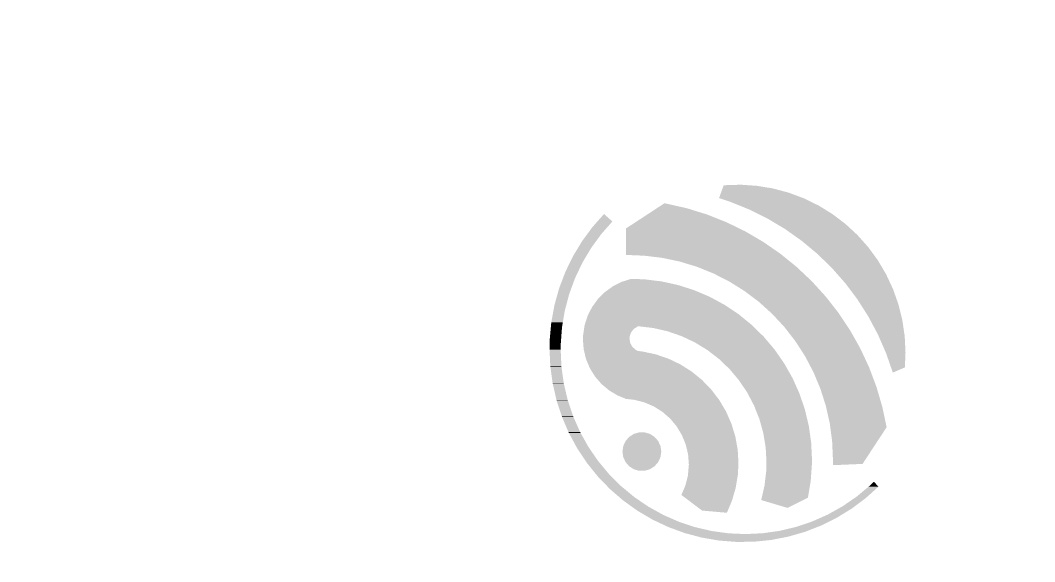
# Model space of a CAD drawing. Extents: x -13 to 102, y 0 to 99.
# Drawn here: x 28.37 to 41.43, y 64.59 to 71.56 of the extents above; entities that cross this region are included whole.
import ezdxf

# ---------------------------------------------------------------- set-up
doc = ezdxf.new("R2010")
doc.units = 0
doc.layers.get('DEFPOINTS').update_dxf_attribs({"linetype": 'CONTINUOUS'})
doc.layers.add('SOLDER_TOP_ART', color=18, linetype='CONTINUOUS')
doc.dimstyles.get("Standard").update_dxf_attribs({"dimtxt": 3, "dimasz": 3, "dimexe": 0.18, "dimexo": 0, "dimgap": 1.5, "dimtad": 0, "dimtih": 1, "dimtoh": 1, "dimzin": 0, "dimcen": 0.09, "dimazin": 3, "dimtfac": 1, "dimtofl": 0, "dimtmove": 0, "dimatfit": 3})

# ---------------------------------------------------------------- blocks, each defined once
blk = doc.blocks.new('*U174')
at = {"layer": 'SOLDER_TOP_ART', "color": 0, "linetype": 'CONTINUOUS'}
blk.add_text('88.00', height=3, dxfattribs=at).set_placement((39.771, 0.605))
blk = doc.blocks.new('*D168')
at = {"layer": 'DEFPOINTS', "color": 0, "linetype": 'CONTINUOUS'}
for p in [(1, 82.538), (89, 61.962), (89, 2.079)]:
    blk.add_point(p, dxfattribs=at)
at = {"layer": 'SOLDER_TOP_ART', "color": 0, "linetype": 'CONTINUOUS'}
for p, q in [((1, 82.538), (1, 1.899)), ((89, 61.962), (89, 1.899)), ((4, 2.079), (38.441, 2.079)), ((86, 2.079), (51.559, 2.079))]:
    blk.add_line(p, q, dxfattribs=at)
for points in [[(4, 2.579), (4, 1.579), (1, 2.079)], [(86, 2.579), (86, 1.579), (89, 2.079)]]:
    blk.add_solid(points, dxfattribs=at)
at = {"layer": 'SOLDER_TOP_ART', "linetype": 'CONTINUOUS'}
blk.add_blockref('*U174', (0, 0), dxfattribs=at)

msp = doc.modelspace()

# ---------------------------------------------------------------- linework, layer by layer
at = {"layer": 'SOLDER_TOP_ART'}
for points in [[(37.366214, 69.266814), (37.391108, 69.336378), (38.449506, 69.266814), (38.263968, 69.336378)], [(37.391108, 69.336378), (37.41051, 69.390596), (38.263968, 69.336378), (38.061586, 69.390596)], [(37.41051, 69.390596), (37.42281, 69.424964), (38.061586, 69.390596), (37.854904, 69.424964)], [(37.42281, 69.424964), (37.42539, 69.432172), (37.854904, 69.424964), (37.748782, 69.432172)], [(37.42539, 69.432172), (37.645866, 69.439162), (37.748782, 69.432172), (37.645866, 69.439162)], [(36.564468, 69.135568), (36.66435, 69.20097), (36.954642, 69.135568), (36.664474, 69.20097)], [(36.66435, 69.20097), (36.66442, 69.200982), (36.664474, 69.20097), (36.66442, 69.200982)], [(37.378186, 69.262822), (37.366214, 69.266814), (38.460152, 69.262822), (38.449506, 69.266814)], [(37.51404, 69.217516), (37.378186, 69.262822), (38.552602, 69.217516), (38.460152, 69.262822)], [(37.630182, 69.17062), (37.51404, 69.217516), (38.648294, 69.17062), (38.552602, 69.217516)], [(35.8007, 68.966342), (35.8854, 69.0621), (35.993552, 68.966342), (35.8854, 69.0621)], [(36.442782, 69.055888), (36.564468, 69.135568), (37.210816, 69.055888), (36.954642, 69.135568)], [(37.756816, 69.119486), (37.630182, 69.17062), (38.731204, 69.119486), (38.648294, 69.17062)], [(37.875196, 69.060634), (37.756816, 69.119486), (38.826624, 69.060634), (38.731204, 69.119486)], [(37.991264, 69.00293), (37.875196, 69.060634), (38.902592, 69.00293), (38.826624, 69.060634)], [(35.736408, 68.893654), (35.800652, 68.966288), (35.929672, 68.893654), (35.993558, 68.966288)], [(35.800652, 68.966288), (35.8007, 68.966342), (35.993558, 68.966288), (35.993552, 68.966342)], [(36.1671, 68.875372), (36.291846, 68.957056), (37.628036, 68.875372), (37.460228, 68.957056)], [(36.291846, 68.957056), (36.442782, 69.055888), (37.460228, 68.957056), (37.210816, 69.055888)], [(38.10669, 68.933902), (37.991264, 69.00293), (38.993468, 68.933902), (38.902592, 69.00293)], [(38.21597, 68.868548), (38.10669, 68.933902), (39.064106, 68.868548), (38.993468, 68.933902)], [(35.603224, 68.712454), (35.668594, 68.801394), (35.783828, 68.712454), (35.848524, 68.801394)], [(35.668594, 68.801394), (35.736408, 68.893654), (35.848524, 68.801394), (35.929672, 68.893654)], [(36.1671, 68.839636), (36.1671, 68.875372), (37.701448, 68.839636), (37.628036, 68.875372)], [(36.1671, 68.704302), (36.1671, 68.839636), (37.933092, 68.704302), (37.701448, 68.839636)], [(38.324526, 68.791612), (38.21597, 68.868548), (39.14726, 68.791612), (39.064106, 68.868548)], [(35.549664, 68.623808), (35.603224, 68.712454), (35.719346, 68.623808), (35.783828, 68.712454)], [(36.1671, 68.55183), (36.1671, 68.704302), (38.153832, 68.55183), (37.933092, 68.704302)], [(38.429582, 68.717154), (38.324526, 68.791612), (39.213528, 68.717154), (39.14726, 68.791612)], [(38.528162, 68.6351), (38.429582, 68.717154), (39.286554, 68.6351), (39.213528, 68.717154)], [(35.48693, 68.519976), (35.549664, 68.623808), (35.657616, 68.519976), (35.719346, 68.623808)], [(36.1671, 68.533), (36.1671, 68.55183), (38.177108, 68.533), (38.153832, 68.55183)], [(38.630814, 68.549654), (38.528162, 68.6351), (39.348894, 68.549654), (39.286554, 68.6351)], [(38.716946, 68.46584), (38.630814, 68.549654), (39.410042, 68.46584), (39.348894, 68.549654)], [(35.388474, 68.317792), (35.445572, 68.435046), (35.55137, 68.317792), (35.607126, 68.435046)], [(35.445572, 68.435046), (35.48693, 68.519976), (35.607126, 68.435046), (35.657616, 68.519976)], [(36.40305, 68.525694), (36.228002, 68.533), (38.18614, 68.525694), (38.177108, 68.533)], [(36.63233, 68.498266), (36.40305, 68.525694), (38.220042, 68.498266), (38.18614, 68.525694)], [(36.858312, 68.450796), (36.63233, 68.498266), (38.27872, 68.450796), (38.220042, 68.498266)], [(37.07925, 68.383654), (36.858312, 68.450796), (38.361712, 68.383654), (38.27872, 68.450796)], [(38.818456, 68.367058), (38.716946, 68.46584), (39.468364, 68.367058), (39.410042, 68.46584)], [(35.357698, 68.236726), (35.388474, 68.317792), (35.512824, 68.236726), (35.55137, 68.317792)], [(37.08064, 68.383094), (37.07925, 68.383654), (38.362404, 68.383094), (38.361712, 68.383654)], [(37.293434, 68.297356), (37.08064, 68.383094), (38.453348, 68.297356), (38.362404, 68.383094)], [(37.486464, 68.19906), (37.293434, 68.297356), (38.557612, 68.19906), (38.453348, 68.297356)], [(38.890268, 68.285418), (38.818456, 68.367058), (39.516562, 68.285418), (39.468364, 68.367058)], [(38.991378, 68.170466), (38.890268, 68.285418), (39.570172, 68.170466), (39.516562, 68.285418)], [(35.308662, 68.10755), (35.357698, 68.236726), (35.465474, 68.10755), (35.512824, 68.236726)], [(35.999952, 68.131734), (36.032288, 68.14801), (36.889544, 68.131734), (36.838586, 68.14801)], [(36.032288, 68.14801), (36.11394, 68.189108), (36.838586, 68.14801), (36.651034, 68.189108)], [(36.11394, 68.189108), (36.131076, 68.194544), (36.651034, 68.189108), (36.626226, 68.194544)], [(36.131076, 68.194544), (36.21466, 68.221058), (36.626226, 68.194544), (36.41045, 68.221058)], [(36.21466, 68.221058), (36.23558, 68.227694), (36.41045, 68.221058), (36.23558, 68.227694)], [(37.499204, 68.192572), (37.486464, 68.19906), (38.563526, 68.192572), (38.557612, 68.19906)], [(37.694974, 68.070112), (37.499204, 68.192572), (38.675146, 68.070112), (38.563526, 68.192572)], [(39.047618, 68.095532), (38.991378, 68.170466), (39.605116, 68.095532), (39.570172, 68.170466)], [(35.248144, 67.890964), (35.287144, 68.03054), (35.400292, 67.890964), (35.437248, 68.03054)], [(35.287144, 68.03054), (35.308662, 68.10755), (35.437248, 68.03054), (35.465474, 68.10755)], [(35.836064, 67.99668), (35.896498, 68.05702), (37.245692, 67.99668), (37.104014, 68.05702)], [(35.896498, 68.05702), (35.930898, 68.081864), (37.104014, 68.05702), (37.045678, 68.081864)], [(35.930898, 68.081864), (35.999952, 68.131734), (37.045678, 68.081864), (36.889544, 68.131734)], [(37.786748, 68.000784), (37.694974, 68.070112), (38.738336, 68.000784), (38.675146, 68.070112)], [(39.14854, 67.96106), (39.047618, 68.095532), (39.652594, 67.96106), (39.605116, 68.095532)], [(35.234752, 67.818254), (35.248144, 67.890964), (35.381042, 67.818254), (35.400292, 67.890964)], [(35.731316, 67.863518), (35.752826, 67.893206), (37.481272, 67.863518), (37.436886, 67.893206)], [(35.752826, 67.893206), (35.806192, 67.966854), (37.436886, 67.893206), (37.300804, 67.966854)], [(35.806192, 67.966854), (35.836064, 67.99668), (37.300804, 67.966854), (37.245692, 67.99668)], [(37.879224, 67.930924), (37.786748, 68.000784), (38.792936, 67.930924), (38.738336, 68.000784)], [(38.035796, 67.789404), (37.879224, 67.930924), (38.90354, 67.789404), (38.792936, 67.930924)], [(39.188648, 67.897964), (39.14854, 67.96106), (39.67487, 67.897964), (39.652594, 67.96106)], [(39.288996, 67.7401), (39.188648, 67.897964), (39.71391, 67.7401), (39.67487, 67.897964)], [(35.207414, 67.669802), (35.234752, 67.818254), (35.356122, 67.669802), (35.381042, 67.818254)], [(35.673764, 67.74962), (35.685244, 67.77234), (37.645516, 67.74962), (37.61759, 67.77234)], [(35.685244, 67.77234), (35.731316, 67.863518), (37.61759, 67.77234), (37.481272, 67.863518)], [(38.050532, 67.776084), (38.035796, 67.789404), (38.912414, 67.776084), (38.90354, 67.789404)], [(38.20757, 67.606792), (38.050532, 67.776084), (39.025192, 67.606792), (38.912414, 67.776084)], [(35.201144, 67.601686), (35.207414, 67.669802), (35.344688, 67.601686), (35.356122, 67.669802)], [(35.6334, 67.6168), (35.634988, 67.628042), (37.804898, 67.6168), (37.793452, 67.628042)], [(35.634988, 67.628042), (35.63725, 67.635138), (37.793452, 67.628042), (37.786226, 67.635138)], [(35.63725, 67.635138), (35.673764, 67.74962), (37.786226, 67.635138), (37.645516, 67.74962)], [(39.3132, 67.694572), (39.288996, 67.7401), (39.725168, 67.694572), (39.71391, 67.7401)], [(39.411898, 67.508916), (39.3132, 67.694572), (39.75237, 67.508916), (39.725168, 67.694572)], [(35.186802, 67.445866), (35.201144, 67.601686), (35.333168, 67.445866), (35.344688, 67.601686)], [(35.61507, 67.48703), (35.621992, 67.536044), (36.216926, 67.48703), (36.23246, 67.536044)], [(35.621992, 67.536044), (35.628546, 67.582442), (36.23246, 67.536044), (36.268002, 67.582442)], [(35.628546, 67.582442), (35.633004, 67.614), (36.268002, 67.582442), (36.3172, 67.614)], [(35.633004, 67.614), (35.633328, 67.616294), (36.3172, 67.614), (36.324786, 67.616294)], [(35.633328, 67.616294), (35.6334, 67.6168), (36.324786, 67.616294), (36.332698, 67.6168)], [(36.521514, 67.594436), (36.332698, 67.6168), (37.827666, 67.594436), (37.804898, 67.6168)], [(36.70553, 67.552156), (36.521514, 67.594436), (37.870712, 67.552156), (37.827666, 67.594436)], [(36.88394, 67.490358), (36.70553, 67.552156), (37.93363, 67.490358), (37.870712, 67.552156)], [(38.239122, 67.56613), (38.20757, 67.606792), (39.052278, 67.56613), (39.025192, 67.606792)], [(38.349126, 67.424354), (38.239122, 67.56613), (39.13194, 67.424354), (39.052278, 67.56613)], [(39.421336, 67.487266), (39.411898, 67.508916), (39.75554, 67.487266), (39.75237, 67.508916)], [(35.1841, 67.330066), (35.185326, 67.382684), (35.327774, 67.330066), (35.328498, 67.382684)], [(35.185326, 67.382684), (35.186802, 67.445866), (35.328498, 67.382684), (35.333168, 67.445866)], [(35.614006, 67.445708), (35.614164, 67.458098), (36.215472, 67.445708), (36.2133, 67.458098)], [(35.61761, 67.40053), (35.614006, 67.445708), (36.223384, 67.40053), (36.215472, 67.445708)], [(35.614164, 67.458098), (35.614272, 67.466366), (36.2133, 67.458098), (36.213858, 67.466366)], [(35.614272, 67.466366), (35.61481, 67.480328), (36.213858, 67.466366), (36.214802, 67.480328)], [(35.61481, 67.480328), (35.61507, 67.48703), (36.214802, 67.480328), (36.216926, 67.48703)], [(35.621654, 67.349818), (35.61761, 67.40053), (36.252434, 67.349818), (36.223384, 67.40053)], [(36.899952, 67.4828), (36.88394, 67.490358), (37.941324, 67.4828), (37.93363, 67.490358)], [(37.054682, 67.409758), (36.899952, 67.4828), (38.002962, 67.409758), (37.941324, 67.4828)], [(37.207004, 67.316654), (37.054682, 67.409758), (38.081528, 67.316654), (38.002962, 67.409758)], [(38.408414, 67.332242), (38.349126, 67.424354), (39.183696, 67.332242), (39.13194, 67.424354)], [(39.512548, 67.277994), (39.421336, 67.487266), (39.7657, 67.277994), (39.75554, 67.487266)], [(35.184674, 67.31737), (35.1841, 67.330066), (35.3276, 67.31737), (35.327774, 67.330066)], [(35.194254, 67.105422), (35.184674, 67.31737), (35.337412, 67.105422), (35.3276, 67.31737)], [(35.62415, 67.318498), (35.621654, 67.349818), (36.289336, 67.318498), (36.252434, 67.349818)], [(35.625732, 67.312), (35.62415, 67.318498), (36.296992, 67.312), (36.289336, 67.318498)], [(35.62819, 67.3019), (35.625732, 67.312), (36.317198, 67.3019), (36.296992, 67.312)], [(35.628588, 67.300268), (35.62819, 67.3019), (36.321806, 67.300268), (36.317198, 67.3019)], [(35.628824, 67.2993), (35.628588, 67.300268), (36.326598, 67.2993), (36.321806, 67.300268)], [(35.63062, 67.291918), (35.628824, 67.2993), (36.382746, 67.291918), (36.326598, 67.2993)], [(35.6393, 67.25625), (35.63062, 67.291918), (36.550596, 67.25625), (36.382746, 67.291918)], [(35.652744, 67.201008), (35.6393, 67.25625), (36.71306, 67.201008), (36.550596, 67.25625)], [(37.215782, 67.311288), (37.207004, 67.316654), (38.08526, 67.311288), (38.081528, 67.316654)], [(37.365376, 67.196088), (37.215782, 67.311288), (38.165342, 67.196088), (38.08526, 67.311288)], [(38.474104, 67.230182), (38.408414, 67.332242), (39.23127, 67.230182), (39.183696, 67.332242)], [(39.51651, 67.268902), (39.512548, 67.277994), (39.765302, 67.268902), (39.7657, 67.277994)], [(39.579242, 67.087788), (39.51651, 67.268902), (39.757374, 67.087788), (39.765302, 67.268902)], [(35.195268, 67.09799), (35.194254, 67.105422), (35.337754, 67.09799), (35.337412, 67.105422)], [(35.654326, 67.194506), (35.652744, 67.201008), (36.726654, 67.194506), (36.71306, 67.201008)], [(35.682716, 67.126964), (35.654326, 67.194506), (36.86786, 67.126964), (36.726654, 67.194506)], [(35.703772, 67.076862), (35.682716, 67.126964), (36.946976, 67.076862), (36.86786, 67.126964)], [(37.425872, 67.138148), (37.365376, 67.196088), (38.205618, 67.138148), (38.165342, 67.196088)], [(37.501734, 67.06549), (37.425872, 67.138148), (38.246644, 67.06549), (38.205618, 67.138148)], [(38.548264, 67.089082), (38.474104, 67.230182), (39.29704, 67.089082), (39.23127, 67.230182)], [(35.224636, 66.88261), (35.195268, 67.09799), (35.367836, 66.88261), (35.337754, 67.09799)], [(35.729748, 67.035156), (35.703772, 67.076862), (37.012832, 67.035156), (36.946976, 67.076862)], [(35.771234, 66.968542), (35.729748, 67.035156), (37.09472, 66.968542), (37.012832, 67.035156)], [(37.599862, 66.948842), (37.501734, 67.06549), (38.312508, 66.948842), (38.246644, 67.06549)], [(38.581534, 67.02578), (38.548264, 67.089082), (39.320902, 67.02578), (39.29704, 67.089082)], [(38.66001, 66.838042), (38.581534, 67.02578), (39.391664, 66.838042), (39.320902, 67.02578)], [(39.6022, 67.0215), (39.579242, 67.087788), (39.6022, 67.0215), (39.757374, 67.087788)], [(35.225124, 66.880488), (35.224636, 66.88261), (35.368132, 66.880488), (35.367836, 66.88261)], [(35.274246, 66.666724), (35.225124, 66.880488), (35.41847, 66.666724), (35.368132, 66.880488)], [(35.807506, 66.926868), (35.771234, 66.968542), (37.145948, 66.926868), (37.09472, 66.968542)], [(35.855012, 66.872282), (35.807506, 66.926868), (37.198826, 66.872282), (37.145948, 66.926868)], [(35.937288, 66.803616), (35.855012, 66.872282), (37.26534, 66.803616), (37.198826, 66.872282)], [(37.623278, 66.921004), (37.599862, 66.948842), (38.32496, 66.921004), (38.312508, 66.948842)], [(37.728604, 66.7643), (37.623278, 66.921004), (38.395044, 66.7643), (38.32496, 66.921004)], [(35.952986, 66.790514), (35.937288, 66.803616), (37.275324, 66.790514), (37.26534, 66.803616)], [(36.062682, 66.725306), (35.952986, 66.790514), (37.325012, 66.725306), (37.275324, 66.790514)], [(36.169276, 66.682108), (36.062682, 66.725306), (37.357928, 66.682108), (37.325012, 66.725306)], [(37.735922, 66.750388), (37.728604, 66.7643), (38.401266, 66.750388), (38.395044, 66.7643)], [(37.816492, 66.597192), (37.735922, 66.750388), (38.453248, 66.597192), (38.401266, 66.750388)], [(38.67059, 66.81273), (38.66001, 66.838042), (39.399074, 66.81273), (39.391664, 66.838042)], [(38.74058, 66.592678), (38.67059, 66.81273), (39.463478, 66.592678), (39.399074, 66.81273)], [(35.274998, 66.663448), (35.274246, 66.666724), (35.41957, 66.663448), (35.41847, 66.666724)], [(35.342048, 66.458522), (35.274998, 66.663448), (35.488342, 66.458522), (35.41957, 66.663448)], [(36.279086, 66.670154), (36.169276, 66.682108), (37.367036, 66.670154), (37.357928, 66.682108)], [(36.290876, 66.667126), (36.279086, 66.670154), (37.369342, 66.667126), (37.367036, 66.670154)], [(36.405878, 66.637586), (36.290876, 66.667126), (37.38676, 66.637586), (37.369342, 66.667126)], [(36.526114, 66.585818), (36.405878, 66.637586), (37.417282, 66.585818), (37.38676, 66.637586)], [(36.631794, 66.519308), (36.526114, 66.585818), (37.456496, 66.519308), (37.417282, 66.585818)], [(37.837324, 66.544516), (37.816492, 66.597192), (38.47112, 66.544516), (38.453248, 66.597192)], [(38.74329, 66.580564), (38.74058, 66.592678), (39.467022, 66.580564), (39.463478, 66.592678)], [(38.790964, 66.367326), (38.74329, 66.580564), (39.51225, 66.367326), (39.467022, 66.580564)], [(35.344926, 66.449724), (35.342048, 66.458522), (35.492232, 66.449724), (35.488342, 66.458522)], [(35.427618, 66.257666), (35.344926, 66.449724), (35.577148, 66.257666), (35.492232, 66.449724)], [(36.636906, 66.51609), (36.631794, 66.519308), (37.457912, 66.51609), (37.456496, 66.519308)], [(36.735592, 66.43008), (36.636906, 66.51609), (37.49574, 66.43008), (37.457912, 66.51609)], [(37.885926, 66.421614), (37.837324, 66.544516), (38.500372, 66.421614), (38.47112, 66.544516)], [(36.7926, 66.362232), (36.735592, 66.43008), (37.52558, 66.362232), (37.49574, 66.43008)], [(36.819804, 66.329854), (36.7926, 66.362232), (37.535454, 66.329854), (37.52558, 66.362232)], [(36.887516, 66.217818), (36.819804, 66.329854), (37.569616, 66.217818), (37.535454, 66.329854)], [(37.910348, 66.333026), (37.885926, 66.421614), (38.521456, 66.333026), (38.500372, 66.421614)], [(37.936104, 66.239592), (37.910348, 66.333026), (38.534644, 66.239592), (38.521456, 66.333026)], [(38.797496, 66.318122), (38.790964, 66.367326), (39.522684, 66.318122), (39.51225, 66.367326)], [(35.433854, 66.243182), (35.427618, 66.257666), (35.585228, 66.243182), (35.577148, 66.257666)], [(35.53001, 66.065872), (35.433854, 66.243182), (35.68413, 66.065872), (35.585228, 66.243182)], [(36.162814, 66.139926), (36.209136, 66.1932), (36.58268, 66.139926), (36.536562, 66.1932)], [(36.209136, 66.1932), (36.209454, 66.193564), (36.536562, 66.1932), (36.535998, 66.193564)], [(36.209454, 66.193564), (36.268944, 66.23167), (36.535998, 66.193564), (36.476792, 66.23167)], [(36.268944, 66.23167), (36.269308, 66.231902), (36.476792, 66.23167), (36.476006, 66.231902)], [(36.269308, 66.231902), (36.337262, 66.251758), (36.476006, 66.231902), (36.408612, 66.251758)], [(36.337262, 66.251758), (36.337536, 66.251838), (36.408612, 66.251758), (36.337536, 66.251838)], [(36.89559, 66.198094), (36.887516, 66.217818), (37.57563, 66.198094), (37.569616, 66.217818)], [(36.937102, 66.096666), (36.89559, 66.198094), (37.593836, 66.096666), (37.57563, 66.198094)], [(37.955942, 66.11776), (37.936104, 66.239592), (38.551838, 66.11776), (38.534644, 66.239592)], [(38.797506, 66.318052), (38.797496, 66.318122), (39.52267, 66.318052), (39.522684, 66.318122)], [(38.821352, 66.13842), (38.797506, 66.318052), (39.40496, 66.13842), (39.52267, 66.318052)], [(35.541054, 66.045504), (35.53001, 66.065872), (35.698104, 66.045504), (35.68413, 66.065872)], [(36.1229, 66.00444), (36.133084, 66.074796), (36.6227, 66.00444), (36.61259, 66.074796)], [(36.133084, 66.074796), (36.133162, 66.075326), (36.61259, 66.074796), (36.61235, 66.075326)], [(36.133162, 66.075326), (36.1626, 66.13946), (36.61235, 66.075326), (36.583082, 66.13946)], [(36.1626, 66.13946), (36.162814, 66.139926), (36.583082, 66.13946), (36.58268, 66.139926)], [(36.953138, 66.029196), (36.937102, 66.096666), (37.605944, 66.029196), (37.593836, 66.096666)], [(37.966446, 66.053236), (37.955942, 66.11776), (38.554858, 66.053236), (38.551838, 66.11776)], [(38.831508, 65.90773), (38.821352, 66.13842), (39.253792, 65.90773), (39.40496, 66.13842)], [(35.64803, 65.88478), (35.541054, 66.045504), (35.80837, 65.88478), (35.698104, 66.045504)], [(36.133008, 65.934084), (36.1229, 66.00444), (36.612508, 65.934084), (36.6227, 66.00444)], [(36.133254, 65.933548), (36.133008, 65.934084), (36.612432, 65.933548), (36.612508, 65.934084)], [(36.162514, 65.86942), (36.133254, 65.933548), (36.582994, 65.86942), (36.612432, 65.933548)], [(36.967372, 65.969306), (36.953138, 66.029196), (37.609496, 65.969306), (37.605944, 66.029196)], [(36.976104, 65.8579), (36.967372, 65.969306), (37.6161, 65.8579), (37.609496, 65.969306)], [(37.974668, 65.9006), (37.966446, 66.053236), (38.562, 65.9006), (38.554858, 66.053236)], [(35.66565, 65.858306), (35.64803, 65.88478), (35.830392, 65.858306), (35.80837, 65.88478)], [(35.780214, 65.71594), (35.66565, 65.858306), (35.94881, 65.71594), (35.830392, 65.858306)], [(36.162922, 65.86895), (36.162514, 65.86942), (36.58278, 65.86895), (36.582994, 65.86942)], [(36.209034, 65.815678), (36.162922, 65.86895), (36.536458, 65.815678), (36.58278, 65.86895)], [(36.209604, 65.815312), (36.209034, 65.815678), (36.53614, 65.815312), (36.536458, 65.815678)], [(36.2688, 65.777208), (36.209604, 65.815312), (36.47665, 65.777208), (36.53614, 65.815312)], [(36.96644, 65.70955), (36.9776, 65.838668), (37.60852, 65.70955), (37.61513, 65.838668)], [(36.97613, 65.857572), (36.976104, 65.8579), (37.6161, 65.857572), (37.6161, 65.8579)], [(36.9776, 65.8388), (36.97613, 65.857572), (37.615138, 65.8388), (37.6161, 65.857572)], [(36.9776, 65.838668), (36.9776, 65.8388), (37.61513, 65.838668), (37.615138, 65.8388)], [(37.97298, 65.751948), (37.975904, 65.84297), (38.554806, 65.751948), (38.5613, 65.84297)], [(37.974706, 65.899872), (37.974668, 65.9006), (38.562, 65.899872), (38.562, 65.9006)], [(37.9766, 65.8647), (37.974706, 65.899872), (38.561566, 65.8647), (38.562, 65.899872)], [(37.975904, 65.84297), (37.9766, 65.8646), (38.5613, 65.84297), (38.561566, 65.8646)], [(37.9766, 65.8646), (37.9766, 65.8647), (38.561566, 65.8646), (38.561566, 65.8647)], [(38.8308, 65.8294), (38.83096, 65.845898), (38.8308, 65.8294), (39.213276, 65.845898)], [(38.83096, 65.845898), (38.8315, 65.9011), (39.213276, 65.845898), (39.249448, 65.9011)], [(38.8315, 65.9011), (38.831508, 65.90773), (39.249448, 65.9011), (39.253792, 65.90773)], [(35.80663, 65.683112), (35.780214, 65.71594), (35.9817, 65.683112), (35.94881, 65.71594)], [(35.92475, 65.560796), (35.80663, 65.683112), (36.104244, 65.560796), (35.9817, 65.683112)], [(36.269596, 65.776974), (36.2688, 65.777208), (36.476286, 65.776974), (36.47665, 65.777208)], [(36.336982, 65.75712), (36.269596, 65.776974), (36.408334, 65.75712), (36.476286, 65.776974)], [(36.408062, 65.75704), (36.336982, 65.75712), (36.408062, 65.75704), (36.408334, 65.75712)], [(36.9327, 65.567002), (36.965082, 65.693826), (37.585302, 65.567002), (37.605958, 65.693826)], [(36.965082, 65.693826), (36.96644, 65.70955), (37.605958, 65.693826), (37.60852, 65.70955)], [(37.958058, 65.626106), (37.97298, 65.751948), (38.545828, 65.626106), (38.554806, 65.751948)], [(35.96284, 65.521352), (35.92475, 65.560796), (36.151848, 65.521352), (36.104244, 65.560796)], [(36.88111, 65.446706), (36.921188, 65.54016), (37.554078, 65.446706), (37.580932, 65.54016)], [(36.921188, 65.54016), (36.9327, 65.567002), (37.580932, 65.54016), (37.585302, 65.567002)], [(37.915676, 65.411634), (37.950748, 65.564446), (38.510188, 65.411634), (38.53558, 65.564446)], [(37.950748, 65.564446), (37.958058, 65.626106), (38.53558, 65.564446), (38.545828, 65.626106)], [(39.138522, 65.426038), (39.28969, 65.552258), (39.2766, 65.426038), (39.417158, 65.552258)], [(39.28969, 65.552258), (39.289758, 65.552314), (39.417158, 65.552258), (39.417162, 65.552314)], [(39.289758, 65.552314), (39.307098, 65.566792), (39.417162, 65.552314), (39.404244, 65.566792)], [(39.307098, 65.566792), (39.3598, 65.6166), (39.404244, 65.566792), (39.3598, 65.6166)], [(36.079382, 65.420674), (35.96284, 65.521352), (36.273348, 65.420674), (36.151848, 65.521352)], [(36.133008, 65.374346), (36.079382, 65.420674), (36.341148, 65.374346), (36.273348, 65.420674)], [(36.97552, 65.375212), (36.88111, 65.446706), (37.533536, 65.375212), (37.554078, 65.446706)], [(37.908512, 65.380418), (37.91566, 65.41157), (38.447826, 65.380418), (38.510138, 65.41157)], [(37.91566, 65.41157), (37.915676, 65.411634), (38.510138, 65.41157), (38.510188, 65.411634)], [(38.957664, 65.301458), (39.110026, 65.40641), (39.114574, 65.301458), (39.254744, 65.40641)], [(39.110026, 65.40641), (39.138522, 65.426038), (39.254744, 65.40641), (39.2766, 65.426038)], [(36.241176, 65.296772), (36.133008, 65.374346), (36.454672, 65.296772), (36.341148, 65.374346)], [(36.315746, 65.243292), (36.241176, 65.296772), (36.550974, 65.243292), (36.454672, 65.296772)], [(37.147168, 65.245224), (36.97552, 65.375212), (37.478856, 65.245224), (37.533536, 65.375212)], [(38.246518, 65.279824), (37.908512, 65.380418), (38.246616, 65.279824), (38.447826, 65.380418)], [(38.246544, 65.279816), (38.246518, 65.279824), (38.246544, 65.279816), (38.246616, 65.279824)], [(38.904422, 65.27163), (38.957664, 65.301458), (39.074738, 65.27163), (39.114574, 65.301458)], [(36.40607, 65.19015), (36.315746, 65.243292), (36.646666, 65.19015), (36.550974, 65.243292)], [(36.509562, 65.12926), (36.40607, 65.19015), (36.785088, 65.12926), (36.646666, 65.19015)], [(37.147218, 65.245204), (37.147168, 65.245224), (37.478848, 65.245204), (37.478856, 65.245224)], [(37.466802, 65.217016), (37.147218, 65.245204), (37.466992, 65.217016), (37.478848, 65.245204)], [(37.466938, 65.217004), (37.466802, 65.217016), (37.466938, 65.217004), (37.466992, 65.217016)], [(38.56538, 65.104936), (38.674984, 65.153642), (38.78549, 65.104936), (38.883304, 65.153642)], [(38.674984, 65.153642), (38.76607, 65.194118), (38.883304, 65.153642), (38.948974, 65.194118)], [(38.76607, 65.194118), (38.904422, 65.27163), (38.948974, 65.194118), (39.074738, 65.27163)], [(36.567836, 65.101722), (36.509562, 65.12926), (36.847688, 65.101722), (36.785088, 65.12926)], [(36.712876, 65.03318), (36.567836, 65.101722), (37.053202, 65.03318), (36.847688, 65.101722)], [(36.715444, 65.03224), (36.712876, 65.03318), (37.05602, 65.03224), (37.053202, 65.03318)], [(36.851782, 64.9823), (36.715444, 65.03224), (37.26988, 64.9823), (37.05602, 65.03224)], [(38.143638, 64.983936), (38.35731, 65.034676), (38.50377, 64.983936), (38.63395, 65.034676)], [(38.35731, 65.034676), (38.412776, 65.053406), (38.63395, 65.034676), (38.682006, 65.053406)], [(38.412776, 65.053406), (38.56538, 65.104936), (38.682006, 65.053406), (38.78549, 65.104936)], [(36.92403, 64.955836), (36.851782, 64.9823), (37.462002, 64.955836), (37.26988, 64.9823)], [(36.937162, 64.952332), (36.92403, 64.955836), (37.487438, 64.952332), (37.462002, 64.955836)], [(36.97368, 64.942588), (36.937162, 64.952332), (37.706834, 64.942588), (37.487438, 64.952332)], [(37.098376, 64.909314), (36.97368, 64.942588), (38.256452, 64.909314), (38.371596, 64.942588)], [(37.1413, 64.89786), (37.098376, 64.909314), (38.197202, 64.89786), (38.256452, 64.909314)], [(37.322754, 64.866632), (37.1413, 64.89786), (38.035666, 64.866632), (38.197202, 64.89786)], [(37.706834, 64.942588), (37.926194, 64.953152), (38.371596, 64.942588), (38.408154, 64.953152)], [(37.926194, 64.953152), (38.057504, 64.971742), (38.408154, 64.953152), (38.472486, 64.971742)], [(38.057504, 64.971742), (38.143638, 64.983936), (38.472486, 64.971742), (38.50377, 64.983936)], [(37.362916, 64.85972), (37.322754, 64.866632), (37.967202, 64.85972), (38.035666, 64.866632)], [(37.558282, 64.844044), (37.362916, 64.85972), (37.81193, 64.844044), (37.967202, 64.85972)], [(37.58707, 64.841734), (37.558282, 64.844044), (37.58707, 64.841734), (37.81193, 64.844044)]]:
    msp.add_solid(points, dxfattribs=at)

# ---------------------------------------------------------------- dimensions: what is measured, and where the dimension line sits
at = {"layer": 'SOLDER_TOP_ART', "linetype": 'CONTINUOUS'}
dim = msp.add_linear_dim(base=(89, 2.079174), p1=(1, 82.5381), p2=(89, 61.9619), dimstyle='Standard', dxfattribs=at)
dim.commit()
dim.dimension.update_dxf_attribs({"geometry": '*D168', "text_midpoint": (45, 2.079174)})

doc.saveas('drawing.dxf')
